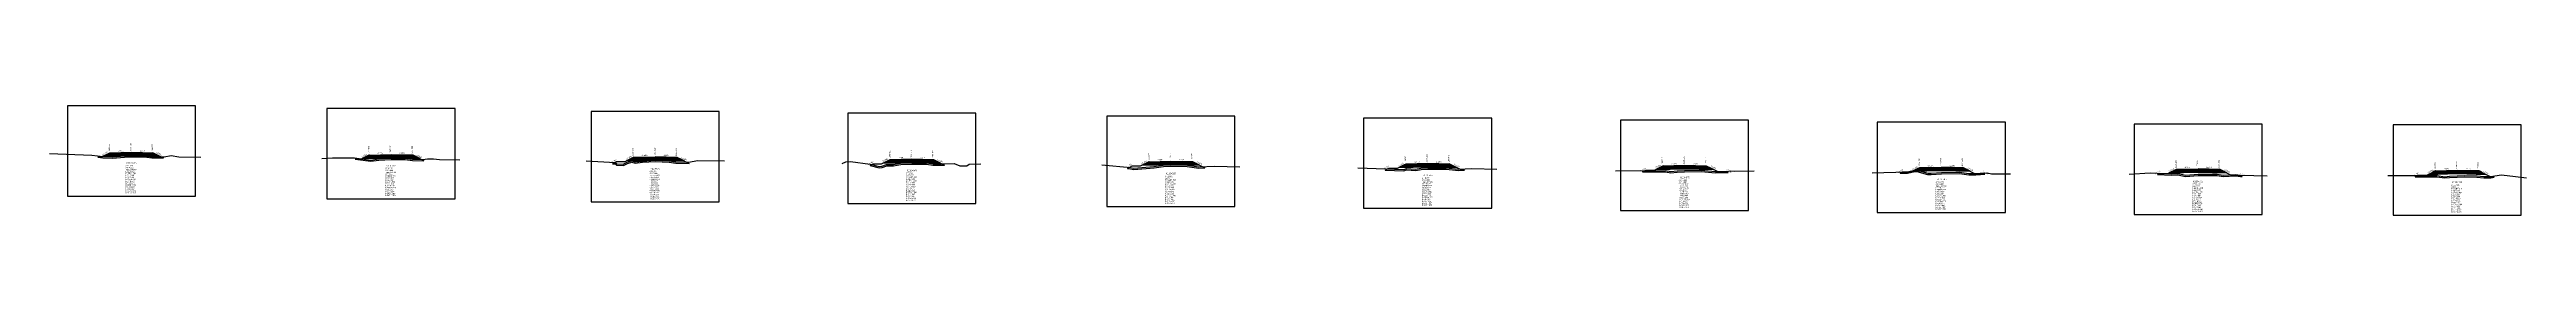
# Model space of a CAD drawing. Extents: x -7 to 78429, y 1189 to 1262.
# Drawn here: x 66165 to 66739, y 1194 to 1219 of the extents above; entities that cross this region are included whole.
import ezdxf
from ezdxf.enums import TextEntityAlignment as Align

# ---------------------------------------------------------------- set-up
doc = ezdxf.new("R2010")
doc.units = 0

msp = doc.modelspace()

# ---------------------------------------------------------------- linework, layer by layer
at = {"layer": 'A4_BORDER', "color": 7}
for points in [[(66169.13, 1197.981), (66198.83, 1197.981), (66198.83, 1218.981), (66169.13, 1218.981), (66169.13, 1197.981)], [(66229.316, 1197.367), (66259.016, 1197.367), (66259.016, 1218.367), (66229.316, 1218.367), (66229.316, 1197.367)], [(66290.585, 1196.65), (66320.285, 1196.65), (66320.285, 1217.65), (66290.585, 1217.65), (66290.585, 1196.65)], [(66350.066, 1196.261), (66379.766, 1196.261), (66379.766, 1217.261), (66350.066, 1217.261), (66350.066, 1196.261)], [(66410.117, 1195.546), (66439.817, 1195.546), (66439.817, 1216.546), (66410.117, 1216.546), (66410.117, 1195.546)], [(66469.672, 1195.126), (66499.372, 1195.126), (66499.372, 1216.126), (66469.672, 1216.126), (66469.672, 1195.126)], [(66529.237, 1194.612), (66558.937, 1194.612), (66558.937, 1215.612), (66529.237, 1215.612), (66529.237, 1194.612)], [(66588.769, 1194.191), (66618.469, 1194.191), (66618.469, 1215.191), (66588.769, 1215.191), (66588.769, 1194.191)], [(66648.292, 1193.701), (66677.992, 1193.701), (66677.992, 1214.701), (66648.292, 1214.701), (66648.292, 1193.701)], [(66708.355, 1193.512), (66738.055, 1193.512), (66738.055, 1214.512), (66708.355, 1214.512), (66708.355, 1193.512)]]:
    msp.add_lwpolyline(points, dxfattribs=at)
at = {"layer": 'CLEAR_GROUND', "color": 8}
for points in [[(66176.155, 1207.033), (66177.363, 1206.86), (66179.575, 1206.787), (66182.375, 1207.059), (66183.974, 1207.103), (66187.045, 1207.097), (66188.68, 1206.831), (66191.383, 1206.831)], [(66235.855, 1206.518), (66239.491, 1206.059), (66241.325, 1206.347), (66244.17, 1206.453), (66247.424, 1206.463), (66249.155, 1206.246), (66251.587, 1206.201), (66251.767, 1206.217)], [(66295.555, 1205.5), (66296.123, 1205.464), (66296.427, 1205.186), (66298.063, 1205.069), (66299.01, 1205.584), (66300.006, 1205.824), (66300.799, 1205.596), (66302.486, 1205.83), (66305.423, 1205.999), (66308.658, 1205.886), (66310.169, 1205.618), (66313.258, 1205.581), (66313.274, 1205.584)], [(66355.255, 1205.111), (66357.345, 1204.556), (66358.023, 1204.63), (66359.097, 1204.98), (66360.667, 1205.006), (66362.349, 1205.296), (66364.912, 1205.406), (66368.355, 1205.389), (66369.82, 1205.139), (66371.744, 1205.149), (66372.525, 1205.185)], [(66414.955, 1204.396), (66415.626, 1204.338), (66416.409, 1204.162), (66421.073, 1204.576), (66423.241, 1204.884), (66424.982, 1204.902), (66428.781, 1204.861), (66431.438, 1204.483), (66432.846, 1204.534)], [(66474.655, 1203.981), (66479.016, 1203.823), (66479.639, 1204.076), (66481.747, 1203.909), (66482.989, 1204.181), (66484.543, 1204.247), (66488.781, 1204.241), (66491.656, 1203.909), (66493.027, 1203.976)], [(66534.355, 1203.598), (66539.669, 1203.633), (66540.891, 1203.393), (66542.36, 1203.546), (66544.103, 1203.622), (66547.891, 1203.707), (66551.272, 1203.361), (66553.944, 1203.422), (66554.168, 1203.462)], [(66594.055, 1203.271), (66595.787, 1203.326), (66597.455, 1203.683), (66597.969, 1203.677), (66600.42, 1203.007), (66601.23, 1203.011), (66603.638, 1203.146), (66607.792, 1203.211), (66609.955, 1202.932), (66611.648, 1202.891), (66612.656, 1203.012), (66613.697, 1203.041)], [(66653.755, 1202.988), (66656.893, 1202.872), (66658.481, 1202.894), (66660.25, 1202.556), (66663.152, 1202.775), (66667.534, 1202.739), (66668.961, 1202.508), (66671.815, 1202.655), (66672.96, 1202.564), (66673.38, 1202.551)], [(66713.455, 1202.433), (66718.526, 1202.444), (66720.341, 1202.18), (66721.455, 1202.301), (66723.225, 1202.393), (66724.957, 1202.476), (66727.801, 1202.409), (66729.406, 1202.197), (66731.008, 1202.253), (66731.8, 1202.362)]]:
    msp.add_lwpolyline(points, dxfattribs=at)
at = {"layer": 'DESIGN_ROAD_TRIMMED', "color": 1}
for points in [[(66176.155, 1207.033), (66176.98, 1207.033), (66178.98, 1208.033), (66178.98, 1208.033), (66178.875, 1207.98), (66178.875, 1207.98), (66178.559, 1207.822), (66178.559, 1207.822), (66178.243, 1207.665), (66178.243, 1207.665), (66177.927, 1207.507), (66177.927, 1207.507), (66177.612, 1207.349), (66177.612, 1207.349), (66177.296, 1207.191), (66183.98, 1207.358), (66183.98, 1207.508), (66183.98, 1207.508), (66183.98, 1207.658), (66183.98, 1207.658), (66183.98, 1207.808), (66183.98, 1207.808), (66183.98, 1207.958), (66183.98, 1207.958), (66183.98, 1208.108), (66183.98, 1208.108), (66183.98, 1208.158), (66183.98, 1208.158), (66183.98, 1208.158), (66183.98, 1208.158), (66183.98, 1208.158), (66183.98, 1208.108), (66183.98, 1208.108), (66183.98, 1207.958), (66183.98, 1207.958), (66183.98, 1207.808), (66183.98, 1207.808), (66183.98, 1207.658), (66183.98, 1207.658), (66183.98, 1207.508), (66183.98, 1207.508), (66183.98, 1207.358), (66190.664, 1207.191), (66190.348, 1207.349), (66190.348, 1207.349), (66190.033, 1207.507), (66190.033, 1207.507), (66189.717, 1207.665), (66189.717, 1207.665), (66189.401, 1207.822), (66189.401, 1207.822), (66189.085, 1207.98), (66189.085, 1207.98), (66188.98, 1208.033), (66188.98, 1208.033), (66191.383, 1206.831)], [(66235.855, 1206.518), (66237.166, 1206.518), (66239.166, 1207.518), (66239.166, 1207.518), (66239.061, 1207.465), (66239.061, 1207.465), (66238.745, 1207.307), (66238.745, 1207.307), (66238.429, 1207.15), (66238.429, 1207.15), (66238.113, 1206.992), (66238.113, 1206.992), (66237.798, 1206.834), (66237.798, 1206.834), (66237.482, 1206.676), (66244.166, 1206.843), (66244.166, 1206.993), (66244.166, 1206.993), (66244.166, 1207.143), (66244.166, 1207.143), (66244.166, 1207.293), (66244.166, 1207.293), (66244.166, 1207.443), (66244.166, 1207.443), (66244.166, 1207.593), (66244.166, 1207.593), (66244.166, 1207.643), (66244.166, 1207.643), (66244.166, 1207.643), (66244.166, 1207.643), (66244.166, 1207.643), (66244.166, 1207.593), (66244.166, 1207.593), (66244.166, 1207.443), (66244.166, 1207.443), (66244.166, 1207.293), (66244.166, 1207.293), (66244.166, 1207.143), (66244.166, 1207.143), (66244.166, 1206.993), (66244.166, 1206.993), (66244.166, 1206.843), (66250.85, 1206.676), (66250.534, 1206.834), (66250.534, 1206.834), (66250.219, 1206.992), (66250.219, 1206.992), (66249.903, 1207.15), (66249.903, 1207.15), (66249.587, 1207.307), (66249.587, 1207.307), (66249.271, 1207.465), (66249.271, 1207.465), (66249.166, 1207.518), (66249.166, 1207.518), (66251.767, 1206.217)], [(66295.555, 1205.5), (66296.435, 1206.003), (66298.435, 1206.003), (66300.435, 1207.003), (66300.435, 1207.003), (66300.33, 1206.95), (66300.33, 1206.95), (66300.014, 1206.792), (66300.014, 1206.792), (66299.699, 1206.635), (66299.699, 1206.635), (66299.383, 1206.477), (66299.383, 1206.477), (66299.067, 1206.319), (66299.067, 1206.319), (66298.751, 1206.161), (66305.435, 1206.328), (66305.435, 1206.478), (66305.435, 1206.478), (66305.435, 1206.628), (66305.435, 1206.628), (66305.435, 1206.778), (66305.435, 1206.778), (66305.435, 1206.928), (66305.435, 1206.928), (66305.435, 1207.078), (66305.435, 1207.078), (66305.435, 1207.128), (66305.435, 1207.128), (66305.435, 1207.128), (66305.435, 1207.128), (66305.435, 1207.128), (66305.435, 1207.078), (66305.435, 1207.078), (66305.435, 1206.928), (66305.435, 1206.928), (66305.435, 1206.778), (66305.435, 1206.778), (66305.435, 1206.628), (66305.435, 1206.628), (66305.435, 1206.478), (66305.435, 1206.478), (66305.435, 1206.328), (66312.12, 1206.161), (66311.804, 1206.319), (66311.804, 1206.319), (66311.488, 1206.477), (66311.488, 1206.477), (66311.172, 1206.635), (66311.172, 1206.635), (66310.856, 1206.792), (66310.856, 1206.792), (66310.541, 1206.95), (66310.541, 1206.95), (66310.435, 1207.003), (66310.435, 1207.003), (66313.274, 1205.584)], [(66355.255, 1205.111), (66355.916, 1205.489), (66357.916, 1205.489), (66359.916, 1206.489), (66359.916, 1206.489), (66359.811, 1206.436), (66359.811, 1206.436), (66359.495, 1206.278), (66359.495, 1206.278), (66359.18, 1206.121), (66359.18, 1206.121), (66358.864, 1205.963), (66358.864, 1205.963), (66358.548, 1205.805), (66358.548, 1205.805), (66358.232, 1205.647), (66364.916, 1205.814), (66364.916, 1205.964), (66364.916, 1205.964), (66364.916, 1206.114), (66364.916, 1206.114), (66364.916, 1206.264), (66364.916, 1206.264), (66364.916, 1206.414), (66364.916, 1206.414), (66364.916, 1206.564), (66364.916, 1206.564), (66364.916, 1206.614), (66364.916, 1206.614), (66364.916, 1206.614), (66364.916, 1206.614), (66364.916, 1206.614), (66364.916, 1206.564), (66364.916, 1206.564), (66364.916, 1206.414), (66364.916, 1206.414), (66364.916, 1206.264), (66364.916, 1206.264), (66364.916, 1206.114), (66364.916, 1206.114), (66364.916, 1205.964), (66364.916, 1205.964), (66364.916, 1205.814), (66371.601, 1205.647), (66371.285, 1205.805), (66371.285, 1205.805), (66370.969, 1205.963), (66370.969, 1205.963), (66370.653, 1206.121), (66370.653, 1206.121), (66370.338, 1206.278), (66370.338, 1206.278), (66370.022, 1206.436), (66370.022, 1206.436), (66369.916, 1206.489), (66369.916, 1206.489), (66372.525, 1205.185)], [(66414.955, 1204.396), (66415.967, 1204.974), (66417.967, 1204.974), (66419.967, 1205.974), (66419.967, 1205.974), (66419.862, 1205.921), (66419.862, 1205.921), (66419.546, 1205.763), (66419.546, 1205.763), (66419.23, 1205.606), (66419.23, 1205.606), (66418.915, 1205.448), (66418.915, 1205.448), (66418.599, 1205.29), (66418.599, 1205.29), (66418.283, 1205.132), (66424.967, 1205.299), (66424.967, 1205.449), (66424.967, 1205.449), (66424.967, 1205.599), (66424.967, 1205.599), (66424.967, 1205.749), (66424.967, 1205.749), (66424.967, 1205.899), (66424.967, 1205.899), (66424.967, 1206.049), (66424.967, 1206.049), (66424.967, 1206.099), (66424.967, 1206.099), (66424.967, 1206.099), (66424.967, 1206.099), (66424.967, 1206.099), (66424.967, 1206.049), (66424.967, 1206.049), (66424.967, 1205.899), (66424.967, 1205.899), (66424.967, 1205.749), (66424.967, 1205.749), (66424.967, 1205.599), (66424.967, 1205.599), (66424.967, 1205.449), (66424.967, 1205.449), (66424.967, 1205.299), (66431.651, 1205.132), (66431.336, 1205.29), (66431.336, 1205.29), (66431.02, 1205.448), (66431.02, 1205.448), (66430.704, 1205.606), (66430.704, 1205.606), (66430.388, 1205.763), (66430.388, 1205.763), (66430.072, 1205.921), (66430.072, 1205.921), (66429.967, 1205.974), (66429.967, 1205.974), (66432.846, 1204.534)], [(66474.655, 1203.981), (66475.522, 1204.476), (66477.522, 1204.476), (66479.522, 1205.476), (66479.522, 1205.476), (66479.416, 1205.423), (66479.416, 1205.423), (66479.101, 1205.265), (66479.101, 1205.265), (66478.785, 1205.108), (66478.785, 1205.108), (66478.469, 1204.95), (66478.469, 1204.95), (66478.153, 1204.792), (66478.153, 1204.792), (66477.837, 1204.634), (66484.522, 1204.801), (66484.522, 1204.951), (66484.522, 1204.951), (66484.522, 1205.101), (66484.522, 1205.101), (66484.522, 1205.251), (66484.522, 1205.251), (66484.522, 1205.401), (66484.522, 1205.401), (66484.522, 1205.551), (66484.522, 1205.551), (66484.522, 1205.601), (66484.522, 1205.601), (66484.522, 1205.601), (66484.522, 1205.601), (66484.522, 1205.601), (66484.522, 1205.551), (66484.522, 1205.551), (66484.522, 1205.401), (66484.522, 1205.401), (66484.522, 1205.251), (66484.522, 1205.251), (66484.522, 1205.101), (66484.522, 1205.101), (66484.522, 1204.951), (66484.522, 1204.951), (66484.522, 1204.801), (66491.206, 1204.634), (66490.89, 1204.792), (66490.89, 1204.792), (66490.574, 1204.95), (66490.574, 1204.95), (66490.258, 1205.108), (66490.258, 1205.108), (66489.943, 1205.265), (66489.943, 1205.265), (66489.627, 1205.423), (66489.627, 1205.423), (66489.522, 1205.476), (66489.522, 1205.476), (66492.522, 1203.976), (66493.027, 1203.976)], [(66534.355, 1203.598), (66535.087, 1204.016), (66537.087, 1204.016), (66539.087, 1205.016), (66539.087, 1205.016), (66538.982, 1204.963), (66538.982, 1204.963), (66538.666, 1204.805), (66538.666, 1204.805), (66538.351, 1204.648), (66538.351, 1204.648), (66538.035, 1204.49), (66538.035, 1204.49), (66537.719, 1204.332), (66537.719, 1204.332), (66537.403, 1204.174), (66544.087, 1204.341), (66544.087, 1204.491), (66544.087, 1204.491), (66544.087, 1204.641), (66544.087, 1204.641), (66544.087, 1204.791), (66544.087, 1204.791), (66544.087, 1204.941), (66544.087, 1204.941), (66544.087, 1205.091), (66544.087, 1205.091), (66544.087, 1205.141), (66544.087, 1205.141), (66544.087, 1205.141), (66544.087, 1205.141), (66544.087, 1205.141), (66544.087, 1205.091), (66544.087, 1205.091), (66544.087, 1204.941), (66544.087, 1204.941), (66544.087, 1204.791), (66544.087, 1204.791), (66544.087, 1204.641), (66544.087, 1204.641), (66544.087, 1204.491), (66544.087, 1204.491), (66544.087, 1204.341), (66550.772, 1204.174), (66550.456, 1204.332), (66550.456, 1204.332), (66550.14, 1204.49), (66550.14, 1204.49), (66549.824, 1204.648), (66549.824, 1204.648), (66549.508, 1204.805), (66549.508, 1204.805), (66549.193, 1204.963), (66549.193, 1204.963), (66549.087, 1205.016), (66549.087, 1205.016), (66552.087, 1203.516), (66554.087, 1203.516), (66554.168, 1203.462)], [(66594.055, 1203.271), (66594.619, 1203.593), (66596.619, 1203.593), (66598.619, 1204.593), (66598.619, 1204.593), (66598.514, 1204.54), (66598.514, 1204.54), (66598.198, 1204.382), (66598.198, 1204.382), (66597.882, 1204.225), (66597.882, 1204.225), (66597.567, 1204.067), (66597.567, 1204.067), (66597.251, 1203.909), (66597.251, 1203.909), (66596.935, 1203.751), (66603.619, 1203.918), (66603.619, 1204.068), (66603.619, 1204.068), (66603.619, 1204.218), (66603.619, 1204.218), (66603.619, 1204.368), (66603.619, 1204.368), (66603.619, 1204.518), (66603.619, 1204.518), (66603.619, 1204.668), (66603.619, 1204.668), (66603.619, 1204.718), (66603.619, 1204.718), (66603.619, 1204.718), (66603.619, 1204.718), (66603.619, 1204.718), (66603.619, 1204.668), (66603.619, 1204.668), (66603.619, 1204.518), (66603.619, 1204.518), (66603.619, 1204.368), (66603.619, 1204.368), (66603.619, 1204.218), (66603.619, 1204.218), (66603.619, 1204.068), (66603.619, 1204.068), (66603.619, 1203.918), (66610.303, 1203.751), (66609.988, 1203.909), (66609.988, 1203.909), (66609.672, 1204.067), (66609.672, 1204.067), (66609.356, 1204.225), (66609.356, 1204.225), (66609.04, 1204.382), (66609.04, 1204.382), (66608.725, 1204.54), (66608.725, 1204.54), (66608.619, 1204.593), (66608.619, 1204.593), (66611.619, 1203.093), (66613.619, 1203.093), (66613.697, 1203.041)], [(66653.755, 1202.988), (66654.142, 1203.209), (66656.142, 1203.209), (66658.142, 1204.209), (66658.142, 1204.209), (66658.037, 1204.156), (66658.037, 1204.156), (66657.721, 1203.998), (66657.721, 1203.998), (66657.406, 1203.841), (66657.406, 1203.841), (66657.09, 1203.683), (66657.09, 1203.683), (66656.774, 1203.525), (66656.774, 1203.525), (66656.458, 1203.367), (66663.142, 1203.534), (66663.142, 1203.684), (66663.142, 1203.684), (66663.142, 1203.834), (66663.142, 1203.834), (66663.142, 1203.984), (66663.142, 1203.984), (66663.142, 1204.134), (66663.142, 1204.134), (66663.142, 1204.284), (66663.142, 1204.284), (66663.142, 1204.334), (66663.142, 1204.334), (66663.142, 1204.334), (66663.142, 1204.334), (66663.142, 1204.334), (66663.142, 1204.284), (66663.142, 1204.284), (66663.142, 1204.134), (66663.142, 1204.134), (66663.142, 1203.984), (66663.142, 1203.984), (66663.142, 1203.834), (66663.142, 1203.834), (66663.142, 1203.684), (66663.142, 1203.684), (66663.142, 1203.534), (66669.827, 1203.367), (66669.511, 1203.525), (66669.511, 1203.525), (66669.195, 1203.683), (66669.195, 1203.683), (66668.879, 1203.841), (66668.879, 1203.841), (66668.563, 1203.998), (66668.563, 1203.998), (66668.248, 1204.156), (66668.248, 1204.156), (66668.142, 1204.209), (66668.142, 1204.209), (66671.142, 1202.709), (66673.142, 1202.709), (66673.38, 1202.551)], [(66713.455, 1202.433), (66714.205, 1202.862), (66716.205, 1202.862), (66718.205, 1203.862), (66718.205, 1203.862), (66718.1, 1203.809), (66718.1, 1203.809), (66717.784, 1203.651), (66717.784, 1203.651), (66717.469, 1203.494), (66717.469, 1203.494), (66717.153, 1203.336), (66717.153, 1203.336), (66716.837, 1203.178), (66716.837, 1203.178), (66716.521, 1203.02), (66723.205, 1203.187), (66723.205, 1203.337), (66723.205, 1203.337), (66723.205, 1203.487), (66723.205, 1203.487), (66723.205, 1203.637), (66723.205, 1203.637), (66723.205, 1203.787), (66723.205, 1203.787), (66723.205, 1203.937), (66723.205, 1203.937), (66723.205, 1203.987), (66723.205, 1203.987), (66723.205, 1203.987), (66723.205, 1203.987), (66723.205, 1203.987), (66723.205, 1203.937), (66723.205, 1203.937), (66723.205, 1203.787), (66723.205, 1203.787), (66723.205, 1203.637), (66723.205, 1203.637), (66723.205, 1203.487), (66723.205, 1203.487), (66723.205, 1203.337), (66723.205, 1203.337), (66723.205, 1203.187), (66729.89, 1203.02), (66729.574, 1203.178), (66729.574, 1203.178), (66729.258, 1203.336), (66729.258, 1203.336), (66728.942, 1203.494), (66728.942, 1203.494), (66728.626, 1203.651), (66728.626, 1203.651), (66728.311, 1203.809), (66728.311, 1203.809), (66728.205, 1203.862), (66728.205, 1203.862), (66731.205, 1202.362), (66731.8, 1202.362)]]:
    msp.add_lwpolyline(points, dxfattribs=at)
at = {"layer": 'FINISHED_ROAD', "color": 2}
for points in [[(66176.98, 1207.033), (66178.98, 1208.033), (66178.98, 1208.033), (66183.98, 1208.158), (66188.98, 1208.033), (66188.98, 1208.033)], [(66237.166, 1206.518), (66239.166, 1207.518), (66239.166, 1207.518), (66244.166, 1207.643), (66249.166, 1207.518), (66249.166, 1207.518)], [(66296.435, 1206.003), (66298.435, 1206.003), (66300.435, 1207.003), (66300.435, 1207.003), (66305.435, 1207.128), (66310.435, 1207.003), (66310.435, 1207.003)], [(66355.916, 1205.489), (66357.916, 1205.489), (66359.916, 1206.489), (66359.916, 1206.489), (66364.916, 1206.614), (66369.916, 1206.489), (66369.916, 1206.489)], [(66415.967, 1204.974), (66417.967, 1204.974), (66419.967, 1205.974), (66419.967, 1205.974), (66424.967, 1206.099), (66429.967, 1205.974), (66429.967, 1205.974)], [(66475.522, 1204.476), (66477.522, 1204.476), (66479.522, 1205.476), (66479.522, 1205.476), (66484.522, 1205.601), (66489.522, 1205.476), (66489.522, 1205.476), (66492.522, 1203.976)], [(66535.087, 1204.016), (66537.087, 1204.016), (66539.087, 1205.016), (66539.087, 1205.016), (66544.087, 1205.141), (66549.087, 1205.016), (66549.087, 1205.016), (66552.087, 1203.516), (66554.087, 1203.516)], [(66594.619, 1203.593), (66596.619, 1203.593), (66598.619, 1204.593), (66598.619, 1204.593), (66603.619, 1204.718), (66608.619, 1204.593), (66608.619, 1204.593), (66611.619, 1203.093), (66613.619, 1203.093)], [(66654.142, 1203.209), (66656.142, 1203.209), (66658.142, 1204.209), (66658.142, 1204.209), (66663.142, 1204.334), (66668.142, 1204.209), (66668.142, 1204.209), (66671.142, 1202.709), (66673.142, 1202.709)], [(66714.205, 1202.862), (66716.205, 1202.862), (66718.205, 1203.862), (66718.205, 1203.862), (66723.205, 1203.987), (66728.205, 1203.862), (66728.205, 1203.862), (66731.205, 1202.362)]]:
    msp.add_lwpolyline(points, dxfattribs=at)
at = {"layer": 'LAYER_0', "color": 4}
for points in [[(66178.98, 1208.033), (66178.875, 1207.98), (66183.98, 1208.108), (66183.98, 1208.158)], [(66239.166, 1207.518), (66239.061, 1207.465), (66244.166, 1207.593), (66244.166, 1207.643)], [(66300.435, 1207.003), (66300.33, 1206.95), (66305.435, 1207.078), (66305.435, 1207.128)], [(66359.916, 1206.489), (66359.811, 1206.436), (66364.916, 1206.564), (66364.916, 1206.614)], [(66419.967, 1205.974), (66419.862, 1205.921), (66424.967, 1206.049), (66424.967, 1206.099)], [(66479.522, 1205.476), (66479.416, 1205.423), (66484.522, 1205.551), (66484.522, 1205.601)], [(66539.087, 1205.016), (66538.982, 1204.963), (66544.087, 1205.091), (66544.087, 1205.141)], [(66598.619, 1204.593), (66598.514, 1204.54), (66603.619, 1204.668), (66603.619, 1204.718)], [(66658.142, 1204.209), (66658.037, 1204.156), (66663.142, 1204.284), (66663.142, 1204.334)], [(66718.205, 1203.862), (66718.1, 1203.809), (66723.205, 1203.937), (66723.205, 1203.987)]]:
    msp.add_lwpolyline(points, dxfattribs=at)
at = {"layer": 'LAYER_1', "color": 4}
for points in [[(66178.875, 1207.98), (66178.559, 1207.822), (66183.98, 1207.958), (66183.98, 1208.108)], [(66239.061, 1207.465), (66238.745, 1207.307), (66244.166, 1207.443), (66244.166, 1207.593)], [(66300.33, 1206.95), (66300.014, 1206.792), (66305.435, 1206.928), (66305.435, 1207.078)], [(66359.811, 1206.436), (66359.495, 1206.278), (66364.916, 1206.414), (66364.916, 1206.564)], [(66419.862, 1205.921), (66419.546, 1205.763), (66424.967, 1205.899), (66424.967, 1206.049)], [(66479.416, 1205.423), (66479.101, 1205.265), (66484.522, 1205.401), (66484.522, 1205.551)], [(66538.982, 1204.963), (66538.666, 1204.805), (66544.087, 1204.941), (66544.087, 1205.091)], [(66598.514, 1204.54), (66598.198, 1204.382), (66603.619, 1204.518), (66603.619, 1204.668)], [(66658.037, 1204.156), (66657.721, 1203.998), (66663.142, 1204.134), (66663.142, 1204.284)], [(66718.1, 1203.809), (66717.784, 1203.651), (66723.205, 1203.787), (66723.205, 1203.937)]]:
    msp.add_lwpolyline(points, dxfattribs=at)
at = {"layer": 'LAYER_10', "color": 6}
for points in [[(66190.033, 1207.507), (66190.348, 1207.349), (66183.98, 1207.508), (66183.98, 1207.658)], [(66250.219, 1206.992), (66250.534, 1206.834), (66244.166, 1206.993), (66244.166, 1207.143)], [(66311.488, 1206.477), (66311.804, 1206.319), (66305.435, 1206.478), (66305.435, 1206.628)], [(66370.969, 1205.963), (66371.285, 1205.805), (66364.916, 1205.964), (66364.916, 1206.114)], [(66431.02, 1205.448), (66431.336, 1205.29), (66424.967, 1205.449), (66424.967, 1205.599)], [(66490.574, 1204.95), (66490.89, 1204.792), (66484.522, 1204.951), (66484.522, 1205.101)], [(66550.14, 1204.49), (66550.456, 1204.332), (66544.087, 1204.491), (66544.087, 1204.641)], [(66609.672, 1204.067), (66609.988, 1203.909), (66603.619, 1204.068), (66603.619, 1204.218)], [(66669.195, 1203.683), (66669.511, 1203.525), (66663.142, 1203.684), (66663.142, 1203.834)], [(66729.258, 1203.336), (66729.574, 1203.178), (66723.205, 1203.337), (66723.205, 1203.487)]]:
    msp.add_lwpolyline(points, dxfattribs=at)
at = {"layer": 'LAYER_11', "color": 6}
for points in [[(66190.348, 1207.349), (66190.664, 1207.191), (66183.98, 1207.358), (66183.98, 1207.508)], [(66250.534, 1206.834), (66250.85, 1206.676), (66244.166, 1206.843), (66244.166, 1206.993)], [(66311.804, 1206.319), (66312.12, 1206.161), (66305.435, 1206.328), (66305.435, 1206.478)], [(66371.285, 1205.805), (66371.601, 1205.647), (66364.916, 1205.814), (66364.916, 1205.964)], [(66431.336, 1205.29), (66431.651, 1205.132), (66424.967, 1205.299), (66424.967, 1205.449)], [(66490.89, 1204.792), (66491.206, 1204.634), (66484.522, 1204.801), (66484.522, 1204.951)], [(66550.456, 1204.332), (66550.772, 1204.174), (66544.087, 1204.341), (66544.087, 1204.491)], [(66609.988, 1203.909), (66610.303, 1203.751), (66603.619, 1203.918), (66603.619, 1204.068)], [(66669.511, 1203.525), (66669.827, 1203.367), (66663.142, 1203.534), (66663.142, 1203.684)], [(66729.574, 1203.178), (66729.89, 1203.02), (66723.205, 1203.187), (66723.205, 1203.337)]]:
    msp.add_lwpolyline(points, dxfattribs=at)
at = {"layer": 'LAYER_2', "color": 4}
for points in [[(66178.559, 1207.822), (66178.243, 1207.665), (66183.98, 1207.808), (66183.98, 1207.958)], [(66238.745, 1207.307), (66238.429, 1207.15), (66244.166, 1207.293), (66244.166, 1207.443)], [(66300.014, 1206.792), (66299.699, 1206.635), (66305.435, 1206.778), (66305.435, 1206.928)], [(66359.495, 1206.278), (66359.18, 1206.121), (66364.916, 1206.264), (66364.916, 1206.414)], [(66419.546, 1205.763), (66419.23, 1205.606), (66424.967, 1205.749), (66424.967, 1205.899)], [(66479.101, 1205.265), (66478.785, 1205.108), (66484.522, 1205.251), (66484.522, 1205.401)], [(66538.666, 1204.805), (66538.351, 1204.648), (66544.087, 1204.791), (66544.087, 1204.941)], [(66598.198, 1204.382), (66597.882, 1204.225), (66603.619, 1204.368), (66603.619, 1204.518)], [(66657.721, 1203.998), (66657.406, 1203.841), (66663.142, 1203.984), (66663.142, 1204.134)], [(66717.784, 1203.651), (66717.469, 1203.494), (66723.205, 1203.637), (66723.205, 1203.787)]]:
    msp.add_lwpolyline(points, dxfattribs=at)
at = {"layer": 'LAYER_3', "color": 4}
for points in [[(66178.243, 1207.665), (66177.927, 1207.507), (66183.98, 1207.658), (66183.98, 1207.808)], [(66238.429, 1207.15), (66238.113, 1206.992), (66244.166, 1207.143), (66244.166, 1207.293)], [(66299.699, 1206.635), (66299.383, 1206.477), (66305.435, 1206.628), (66305.435, 1206.778)], [(66359.18, 1206.121), (66358.864, 1205.963), (66364.916, 1206.114), (66364.916, 1206.264)], [(66419.23, 1205.606), (66418.915, 1205.448), (66424.967, 1205.599), (66424.967, 1205.749)], [(66478.785, 1205.108), (66478.469, 1204.95), (66484.522, 1205.101), (66484.522, 1205.251)], [(66538.351, 1204.648), (66538.035, 1204.49), (66544.087, 1204.641), (66544.087, 1204.791)], [(66597.882, 1204.225), (66597.567, 1204.067), (66603.619, 1204.218), (66603.619, 1204.368)], [(66657.406, 1203.841), (66657.09, 1203.683), (66663.142, 1203.834), (66663.142, 1203.984)], [(66717.469, 1203.494), (66717.153, 1203.336), (66723.205, 1203.487), (66723.205, 1203.637)]]:
    msp.add_lwpolyline(points, dxfattribs=at)
at = {"layer": 'LAYER_4', "color": 4}
for points in [[(66177.927, 1207.507), (66177.612, 1207.349), (66183.98, 1207.508), (66183.98, 1207.658)], [(66238.113, 1206.992), (66237.798, 1206.834), (66244.166, 1206.993), (66244.166, 1207.143)], [(66299.383, 1206.477), (66299.067, 1206.319), (66305.435, 1206.478), (66305.435, 1206.628)], [(66358.864, 1205.963), (66358.548, 1205.805), (66364.916, 1205.964), (66364.916, 1206.114)], [(66418.915, 1205.448), (66418.599, 1205.29), (66424.967, 1205.449), (66424.967, 1205.599)], [(66478.469, 1204.95), (66478.153, 1204.792), (66484.522, 1204.951), (66484.522, 1205.101)], [(66538.035, 1204.49), (66537.719, 1204.332), (66544.087, 1204.491), (66544.087, 1204.641)], [(66597.567, 1204.067), (66597.251, 1203.909), (66603.619, 1204.068), (66603.619, 1204.218)], [(66657.09, 1203.683), (66656.774, 1203.525), (66663.142, 1203.684), (66663.142, 1203.834)], [(66717.153, 1203.336), (66716.837, 1203.178), (66723.205, 1203.337), (66723.205, 1203.487)]]:
    msp.add_lwpolyline(points, dxfattribs=at)
at = {"layer": 'LAYER_5', "color": 4}
for points in [[(66177.612, 1207.349), (66177.296, 1207.191), (66183.98, 1207.358), (66183.98, 1207.508)], [(66237.798, 1206.834), (66237.482, 1206.676), (66244.166, 1206.843), (66244.166, 1206.993)], [(66299.067, 1206.319), (66298.751, 1206.161), (66305.435, 1206.328), (66305.435, 1206.478)], [(66358.548, 1205.805), (66358.232, 1205.647), (66364.916, 1205.814), (66364.916, 1205.964)], [(66418.599, 1205.29), (66418.283, 1205.132), (66424.967, 1205.299), (66424.967, 1205.449)], [(66478.153, 1204.792), (66477.837, 1204.634), (66484.522, 1204.801), (66484.522, 1204.951)], [(66537.719, 1204.332), (66537.403, 1204.174), (66544.087, 1204.341), (66544.087, 1204.491)], [(66597.251, 1203.909), (66596.935, 1203.751), (66603.619, 1203.918), (66603.619, 1204.068)], [(66656.774, 1203.525), (66656.458, 1203.367), (66663.142, 1203.534), (66663.142, 1203.684)], [(66716.837, 1203.178), (66716.521, 1203.02), (66723.205, 1203.187), (66723.205, 1203.337)]]:
    msp.add_lwpolyline(points, dxfattribs=at)
at = {"layer": 'LAYER_6', "color": 6}
for points in [[(66188.98, 1208.033), (66189.085, 1207.98), (66183.98, 1208.108), (66183.98, 1208.158)], [(66249.166, 1207.518), (66249.271, 1207.465), (66244.166, 1207.593), (66244.166, 1207.643)], [(66310.435, 1207.003), (66310.541, 1206.95), (66305.435, 1207.078), (66305.435, 1207.128)], [(66369.916, 1206.489), (66370.022, 1206.436), (66364.916, 1206.564), (66364.916, 1206.614)], [(66429.967, 1205.974), (66430.072, 1205.921), (66424.967, 1206.049), (66424.967, 1206.099)], [(66489.522, 1205.476), (66489.627, 1205.423), (66484.522, 1205.551), (66484.522, 1205.601)], [(66549.087, 1205.016), (66549.193, 1204.963), (66544.087, 1205.091), (66544.087, 1205.141)], [(66608.619, 1204.593), (66608.725, 1204.54), (66603.619, 1204.668), (66603.619, 1204.718)], [(66668.142, 1204.209), (66668.248, 1204.156), (66663.142, 1204.284), (66663.142, 1204.334)], [(66728.205, 1203.862), (66728.311, 1203.809), (66723.205, 1203.937), (66723.205, 1203.987)]]:
    msp.add_lwpolyline(points, dxfattribs=at)
at = {"layer": 'LAYER_7', "color": 6}
for points in [[(66189.085, 1207.98), (66189.401, 1207.822), (66183.98, 1207.958), (66183.98, 1208.108)], [(66249.271, 1207.465), (66249.587, 1207.307), (66244.166, 1207.443), (66244.166, 1207.593)], [(66310.541, 1206.95), (66310.856, 1206.792), (66305.435, 1206.928), (66305.435, 1207.078)], [(66370.022, 1206.436), (66370.338, 1206.278), (66364.916, 1206.414), (66364.916, 1206.564)], [(66430.072, 1205.921), (66430.388, 1205.763), (66424.967, 1205.899), (66424.967, 1206.049)], [(66489.627, 1205.423), (66489.943, 1205.265), (66484.522, 1205.401), (66484.522, 1205.551)], [(66549.193, 1204.963), (66549.508, 1204.805), (66544.087, 1204.941), (66544.087, 1205.091)], [(66608.725, 1204.54), (66609.04, 1204.382), (66603.619, 1204.518), (66603.619, 1204.668)], [(66668.248, 1204.156), (66668.563, 1203.998), (66663.142, 1204.134), (66663.142, 1204.284)], [(66728.311, 1203.809), (66728.626, 1203.651), (66723.205, 1203.787), (66723.205, 1203.937)]]:
    msp.add_lwpolyline(points, dxfattribs=at)
at = {"layer": 'LAYER_8', "color": 6}
for points in [[(66189.401, 1207.822), (66189.717, 1207.665), (66183.98, 1207.808), (66183.98, 1207.958)], [(66249.587, 1207.307), (66249.903, 1207.15), (66244.166, 1207.293), (66244.166, 1207.443)], [(66310.856, 1206.792), (66311.172, 1206.635), (66305.435, 1206.778), (66305.435, 1206.928)], [(66370.338, 1206.278), (66370.653, 1206.121), (66364.916, 1206.264), (66364.916, 1206.414)], [(66430.388, 1205.763), (66430.704, 1205.606), (66424.967, 1205.749), (66424.967, 1205.899)], [(66489.943, 1205.265), (66490.258, 1205.108), (66484.522, 1205.251), (66484.522, 1205.401)], [(66549.508, 1204.805), (66549.824, 1204.648), (66544.087, 1204.791), (66544.087, 1204.941)], [(66609.04, 1204.382), (66609.356, 1204.225), (66603.619, 1204.368), (66603.619, 1204.518)], [(66668.563, 1203.998), (66668.879, 1203.841), (66663.142, 1203.984), (66663.142, 1204.134)], [(66728.626, 1203.651), (66728.942, 1203.494), (66723.205, 1203.637), (66723.205, 1203.787)]]:
    msp.add_lwpolyline(points, dxfattribs=at)
at = {"layer": 'LAYER_9', "color": 6}
for points in [[(66189.717, 1207.665), (66190.033, 1207.507), (66183.98, 1207.658), (66183.98, 1207.808)], [(66249.903, 1207.15), (66250.219, 1206.992), (66244.166, 1207.143), (66244.166, 1207.293)], [(66311.172, 1206.635), (66311.488, 1206.477), (66305.435, 1206.628), (66305.435, 1206.778)], [(66370.653, 1206.121), (66370.969, 1205.963), (66364.916, 1206.114), (66364.916, 1206.264)], [(66430.704, 1205.606), (66431.02, 1205.448), (66424.967, 1205.599), (66424.967, 1205.749)], [(66490.258, 1205.108), (66490.574, 1204.95), (66484.522, 1205.101), (66484.522, 1205.251)], [(66549.824, 1204.648), (66550.14, 1204.49), (66544.087, 1204.641), (66544.087, 1204.791)], [(66609.356, 1204.225), (66609.672, 1204.067), (66603.619, 1204.218), (66603.619, 1204.368)], [(66668.879, 1203.841), (66669.195, 1203.683), (66663.142, 1203.834), (66663.142, 1203.984)], [(66728.942, 1203.494), (66729.258, 1203.336), (66723.205, 1203.487), (66723.205, 1203.637)]]:
    msp.add_lwpolyline(points, dxfattribs=at)
at = {"layer": 'NATURAL_GROUND', "color": 3}
for points in [[(66164.993, 1207.885), (66174.834, 1207.525), (66177.389, 1207.16), (66179.565, 1207.087), (66182.356, 1207.359), (66183.97, 1207.403), (66187.07, 1207.397), (66188.704, 1207.131), (66191.573, 1207.131), (66193.178, 1207.414), (66194.968, 1207.138), (66200.054, 1206.985)], [(66228.117, 1206.69), (66230.603, 1206.844), (66235.699, 1206.84), (66239.486, 1206.362), (66241.296, 1206.646), (66244.164, 1206.753), (66247.442, 1206.763), (66249.176, 1206.545), (66251.576, 1206.501), (66252.63, 1206.597), (66254.014, 1206.662), (66255.389, 1206.486), (66260.158, 1206.431)], [(66289.386, 1206.193), (66296.247, 1205.757), (66296.552, 1205.477), (66297.996, 1205.374), (66298.901, 1205.866), (66300.012, 1206.134), (66300.82, 1205.902), (66302.456, 1206.129), (66305.419, 1206.299), (66308.689, 1206.185), (66310.197, 1205.918), (66313.232, 1205.881), (66315.213, 1206.248), (66321.486, 1206.202)], [(66348.758, 1205.571), (66349.597, 1205.967), (66350.719, 1205.99), (66355.262, 1205.42), (66357.368, 1204.86), (66357.959, 1204.924), (66359.046, 1205.279), (66360.638, 1205.306), (66362.316, 1205.595), (66364.906, 1205.706), (66368.381, 1205.689), (66369.844, 1205.439), (66371.736, 1205.449), (66374.746, 1205.585), (66376.078, 1205.013), (66377.677, 1204.993), (66378.226, 1205.393), (66380.933, 1205.503)], [(66408.94, 1205.213), (66415.672, 1204.635), (66416.429, 1204.465), (66421.038, 1204.874), (66423.218, 1205.184), (66424.982, 1205.202), (66428.804, 1205.16), (66431.454, 1204.784), (66435.126, 1204.918), (66441.004, 1204.772)], [(66468.354, 1204.51), (66478.963, 1204.125), (66479.592, 1204.38), (66481.727, 1204.211), (66482.951, 1204.479), (66484.537, 1204.547), (66488.799, 1204.541), (66491.666, 1204.21), (66494.731, 1204.359), (66500.537, 1204.232)], [(66528.065, 1203.856), (66539.697, 1203.933), (66540.904, 1203.696), (66542.338, 1203.845), (66544.093, 1203.921), (66547.903, 1204.007), (66551.284, 1203.661), (66553.913, 1203.721), (66554.723, 1203.868), (66555.578, 1203.756), (66560.188, 1203.807)], [(66587.561, 1203.365), (66595.75, 1203.625), (66597.425, 1203.983), (66598.011, 1203.976), (66600.459, 1203.307), (66601.221, 1203.311), (66603.627, 1203.446), (66607.809, 1203.512), (66609.978, 1203.231), (66611.633, 1203.192), (66612.634, 1203.312), (66614.27, 1203.357), (66615.264, 1203.145), (66619.644, 1203.167)], [(66647.138, 1203.042), (66652.036, 1203.351), (66656.896, 1203.172), (66658.507, 1203.195), (66660.267, 1202.858), (66663.141, 1203.075), (66667.559, 1203.039), (66668.977, 1202.809), (66671.819, 1202.956), (66672.976, 1202.864), (66679.14, 1202.665)], [(66707.168, 1202.72), (66718.547, 1202.744), (66720.346, 1202.482), (66721.431, 1202.6), (66723.21, 1202.693), (66724.953, 1202.776), (66727.824, 1202.709), (66729.42, 1202.498), (66730.982, 1202.552), (66733.395, 1202.886), (66734.824, 1202.722), (66739.276, 1202.201)]]:
    msp.add_lwpolyline(points, dxfattribs=at)
at = {"layer": 'STRUCTURE_LEFT', "color": 4}
for points in [[(66178.98, 1208.033), (66178.875, 1207.98), (66178.875, 1207.98), (66178.559, 1207.822), (66178.559, 1207.822), (66178.243, 1207.665), (66178.243, 1207.665), (66177.927, 1207.507), (66177.927, 1207.507), (66177.612, 1207.349), (66177.612, 1207.349), (66177.296, 1207.191), (66183.98, 1207.358), (66183.98, 1207.508), (66183.98, 1207.508), (66183.98, 1207.658), (66183.98, 1207.658), (66183.98, 1207.808), (66183.98, 1207.808), (66183.98, 1207.958), (66183.98, 1207.958), (66183.98, 1208.108), (66183.98, 1208.108), (66183.98, 1208.158), (66183.98, 1208.158)], [(66239.166, 1207.518), (66239.061, 1207.465), (66239.061, 1207.465), (66238.745, 1207.307), (66238.745, 1207.307), (66238.429, 1207.15), (66238.429, 1207.15), (66238.113, 1206.992), (66238.113, 1206.992), (66237.798, 1206.834), (66237.798, 1206.834), (66237.482, 1206.676), (66244.166, 1206.843), (66244.166, 1206.993), (66244.166, 1206.993), (66244.166, 1207.143), (66244.166, 1207.143), (66244.166, 1207.293), (66244.166, 1207.293), (66244.166, 1207.443), (66244.166, 1207.443), (66244.166, 1207.593), (66244.166, 1207.593), (66244.166, 1207.643), (66244.166, 1207.643)], [(66300.435, 1207.003), (66300.33, 1206.95), (66300.33, 1206.95), (66300.014, 1206.792), (66300.014, 1206.792), (66299.699, 1206.635), (66299.699, 1206.635), (66299.383, 1206.477), (66299.383, 1206.477), (66299.067, 1206.319), (66299.067, 1206.319), (66298.751, 1206.161), (66305.435, 1206.328), (66305.435, 1206.478), (66305.435, 1206.478), (66305.435, 1206.628), (66305.435, 1206.628), (66305.435, 1206.778), (66305.435, 1206.778), (66305.435, 1206.928), (66305.435, 1206.928), (66305.435, 1207.078), (66305.435, 1207.078), (66305.435, 1207.128), (66305.435, 1207.128)], [(66359.916, 1206.489), (66359.811, 1206.436), (66359.811, 1206.436), (66359.495, 1206.278), (66359.495, 1206.278), (66359.18, 1206.121), (66359.18, 1206.121), (66358.864, 1205.963), (66358.864, 1205.963), (66358.548, 1205.805), (66358.548, 1205.805), (66358.232, 1205.647), (66364.916, 1205.814), (66364.916, 1205.964), (66364.916, 1205.964), (66364.916, 1206.114), (66364.916, 1206.114), (66364.916, 1206.264), (66364.916, 1206.264), (66364.916, 1206.414), (66364.916, 1206.414), (66364.916, 1206.564), (66364.916, 1206.564), (66364.916, 1206.614), (66364.916, 1206.614)], [(66419.967, 1205.974), (66419.862, 1205.921), (66419.862, 1205.921), (66419.546, 1205.763), (66419.546, 1205.763), (66419.23, 1205.606), (66419.23, 1205.606), (66418.915, 1205.448), (66418.915, 1205.448), (66418.599, 1205.29), (66418.599, 1205.29), (66418.283, 1205.132), (66424.967, 1205.299), (66424.967, 1205.449), (66424.967, 1205.449), (66424.967, 1205.599), (66424.967, 1205.599), (66424.967, 1205.749), (66424.967, 1205.749), (66424.967, 1205.899), (66424.967, 1205.899), (66424.967, 1206.049), (66424.967, 1206.049), (66424.967, 1206.099), (66424.967, 1206.099)], [(66479.522, 1205.476), (66479.416, 1205.423), (66479.416, 1205.423), (66479.101, 1205.265), (66479.101, 1205.265), (66478.785, 1205.108), (66478.785, 1205.108), (66478.469, 1204.95), (66478.469, 1204.95), (66478.153, 1204.792), (66478.153, 1204.792), (66477.837, 1204.634), (66484.522, 1204.801), (66484.522, 1204.951), (66484.522, 1204.951), (66484.522, 1205.101), (66484.522, 1205.101), (66484.522, 1205.251), (66484.522, 1205.251), (66484.522, 1205.401), (66484.522, 1205.401), (66484.522, 1205.551), (66484.522, 1205.551), (66484.522, 1205.601), (66484.522, 1205.601)], [(66539.087, 1205.016), (66538.982, 1204.963), (66538.982, 1204.963), (66538.666, 1204.805), (66538.666, 1204.805), (66538.351, 1204.648), (66538.351, 1204.648), (66538.035, 1204.49), (66538.035, 1204.49), (66537.719, 1204.332), (66537.719, 1204.332), (66537.403, 1204.174), (66544.087, 1204.341), (66544.087, 1204.491), (66544.087, 1204.491), (66544.087, 1204.641), (66544.087, 1204.641), (66544.087, 1204.791), (66544.087, 1204.791), (66544.087, 1204.941), (66544.087, 1204.941), (66544.087, 1205.091), (66544.087, 1205.091), (66544.087, 1205.141), (66544.087, 1205.141)], [(66598.619, 1204.593), (66598.514, 1204.54), (66598.514, 1204.54), (66598.198, 1204.382), (66598.198, 1204.382), (66597.882, 1204.225), (66597.882, 1204.225), (66597.567, 1204.067), (66597.567, 1204.067), (66597.251, 1203.909), (66597.251, 1203.909), (66596.935, 1203.751), (66603.619, 1203.918), (66603.619, 1204.068), (66603.619, 1204.068), (66603.619, 1204.218), (66603.619, 1204.218), (66603.619, 1204.368), (66603.619, 1204.368), (66603.619, 1204.518), (66603.619, 1204.518), (66603.619, 1204.668), (66603.619, 1204.668), (66603.619, 1204.718), (66603.619, 1204.718)], [(66658.142, 1204.209), (66658.037, 1204.156), (66658.037, 1204.156), (66657.721, 1203.998), (66657.721, 1203.998), (66657.406, 1203.841), (66657.406, 1203.841), (66657.09, 1203.683), (66657.09, 1203.683), (66656.774, 1203.525), (66656.774, 1203.525), (66656.458, 1203.367), (66663.142, 1203.534), (66663.142, 1203.684), (66663.142, 1203.684), (66663.142, 1203.834), (66663.142, 1203.834), (66663.142, 1203.984), (66663.142, 1203.984), (66663.142, 1204.134), (66663.142, 1204.134), (66663.142, 1204.284), (66663.142, 1204.284), (66663.142, 1204.334), (66663.142, 1204.334)], [(66718.205, 1203.862), (66718.1, 1203.809), (66718.1, 1203.809), (66717.784, 1203.651), (66717.784, 1203.651), (66717.469, 1203.494), (66717.469, 1203.494), (66717.153, 1203.336), (66717.153, 1203.336), (66716.837, 1203.178), (66716.837, 1203.178), (66716.521, 1203.02), (66723.205, 1203.187), (66723.205, 1203.337), (66723.205, 1203.337), (66723.205, 1203.487), (66723.205, 1203.487), (66723.205, 1203.637), (66723.205, 1203.637), (66723.205, 1203.787), (66723.205, 1203.787), (66723.205, 1203.937), (66723.205, 1203.937), (66723.205, 1203.987), (66723.205, 1203.987)]]:
    msp.add_lwpolyline(points, dxfattribs=at)
at = {"layer": 'STRUCTURE_RIGHT', "color": 6}
for points in [[(66183.98, 1208.158), (66183.98, 1208.158), (66183.98, 1208.108), (66183.98, 1208.108), (66183.98, 1207.958), (66183.98, 1207.958), (66183.98, 1207.808), (66183.98, 1207.808), (66183.98, 1207.658), (66183.98, 1207.658), (66183.98, 1207.508), (66183.98, 1207.508), (66183.98, 1207.358), (66190.664, 1207.191), (66190.348, 1207.349), (66190.348, 1207.349), (66190.033, 1207.507), (66190.033, 1207.507), (66189.717, 1207.665), (66189.717, 1207.665), (66189.401, 1207.822), (66189.401, 1207.822), (66189.085, 1207.98), (66189.085, 1207.98), (66188.98, 1208.033)], [(66244.166, 1207.643), (66244.166, 1207.643), (66244.166, 1207.593), (66244.166, 1207.593), (66244.166, 1207.443), (66244.166, 1207.443), (66244.166, 1207.293), (66244.166, 1207.293), (66244.166, 1207.143), (66244.166, 1207.143), (66244.166, 1206.993), (66244.166, 1206.993), (66244.166, 1206.843), (66250.85, 1206.676), (66250.534, 1206.834), (66250.534, 1206.834), (66250.219, 1206.992), (66250.219, 1206.992), (66249.903, 1207.15), (66249.903, 1207.15), (66249.587, 1207.307), (66249.587, 1207.307), (66249.271, 1207.465), (66249.271, 1207.465), (66249.166, 1207.518)], [(66305.435, 1207.128), (66305.435, 1207.128), (66305.435, 1207.078), (66305.435, 1207.078), (66305.435, 1206.928), (66305.435, 1206.928), (66305.435, 1206.778), (66305.435, 1206.778), (66305.435, 1206.628), (66305.435, 1206.628), (66305.435, 1206.478), (66305.435, 1206.478), (66305.435, 1206.328), (66312.12, 1206.161), (66311.804, 1206.319), (66311.804, 1206.319), (66311.488, 1206.477), (66311.488, 1206.477), (66311.172, 1206.635), (66311.172, 1206.635), (66310.856, 1206.792), (66310.856, 1206.792), (66310.541, 1206.95), (66310.541, 1206.95), (66310.435, 1207.003)], [(66364.916, 1206.614), (66364.916, 1206.614), (66364.916, 1206.564), (66364.916, 1206.564), (66364.916, 1206.414), (66364.916, 1206.414), (66364.916, 1206.264), (66364.916, 1206.264), (66364.916, 1206.114), (66364.916, 1206.114), (66364.916, 1205.964), (66364.916, 1205.964), (66364.916, 1205.814), (66371.601, 1205.647), (66371.285, 1205.805), (66371.285, 1205.805), (66370.969, 1205.963), (66370.969, 1205.963), (66370.653, 1206.121), (66370.653, 1206.121), (66370.338, 1206.278), (66370.338, 1206.278), (66370.022, 1206.436), (66370.022, 1206.436), (66369.916, 1206.489)], [(66424.967, 1206.099), (66424.967, 1206.099), (66424.967, 1206.049), (66424.967, 1206.049), (66424.967, 1205.899), (66424.967, 1205.899), (66424.967, 1205.749), (66424.967, 1205.749), (66424.967, 1205.599), (66424.967, 1205.599), (66424.967, 1205.449), (66424.967, 1205.449), (66424.967, 1205.299), (66431.651, 1205.132), (66431.336, 1205.29), (66431.336, 1205.29), (66431.02, 1205.448), (66431.02, 1205.448), (66430.704, 1205.606), (66430.704, 1205.606), (66430.388, 1205.763), (66430.388, 1205.763), (66430.072, 1205.921), (66430.072, 1205.921), (66429.967, 1205.974)], [(66484.522, 1205.601), (66484.522, 1205.601), (66484.522, 1205.551), (66484.522, 1205.551), (66484.522, 1205.401), (66484.522, 1205.401), (66484.522, 1205.251), (66484.522, 1205.251), (66484.522, 1205.101), (66484.522, 1205.101), (66484.522, 1204.951), (66484.522, 1204.951), (66484.522, 1204.801), (66491.206, 1204.634), (66490.89, 1204.792), (66490.89, 1204.792), (66490.574, 1204.95), (66490.574, 1204.95), (66490.258, 1205.108), (66490.258, 1205.108), (66489.943, 1205.265), (66489.943, 1205.265), (66489.627, 1205.423), (66489.627, 1205.423), (66489.522, 1205.476)], [(66544.087, 1205.141), (66544.087, 1205.141), (66544.087, 1205.091), (66544.087, 1205.091), (66544.087, 1204.941), (66544.087, 1204.941), (66544.087, 1204.791), (66544.087, 1204.791), (66544.087, 1204.641), (66544.087, 1204.641), (66544.087, 1204.491), (66544.087, 1204.491), (66544.087, 1204.341), (66550.772, 1204.174), (66550.456, 1204.332), (66550.456, 1204.332), (66550.14, 1204.49), (66550.14, 1204.49), (66549.824, 1204.648), (66549.824, 1204.648), (66549.508, 1204.805), (66549.508, 1204.805), (66549.193, 1204.963), (66549.193, 1204.963), (66549.087, 1205.016)], [(66603.619, 1204.718), (66603.619, 1204.718), (66603.619, 1204.668), (66603.619, 1204.668), (66603.619, 1204.518), (66603.619, 1204.518), (66603.619, 1204.368), (66603.619, 1204.368), (66603.619, 1204.218), (66603.619, 1204.218), (66603.619, 1204.068), (66603.619, 1204.068), (66603.619, 1203.918), (66610.303, 1203.751), (66609.988, 1203.909), (66609.988, 1203.909), (66609.672, 1204.067), (66609.672, 1204.067), (66609.356, 1204.225), (66609.356, 1204.225), (66609.04, 1204.382), (66609.04, 1204.382), (66608.725, 1204.54), (66608.725, 1204.54), (66608.619, 1204.593)], [(66663.142, 1204.334), (66663.142, 1204.334), (66663.142, 1204.284), (66663.142, 1204.284), (66663.142, 1204.134), (66663.142, 1204.134), (66663.142, 1203.984), (66663.142, 1203.984), (66663.142, 1203.834), (66663.142, 1203.834), (66663.142, 1203.684), (66663.142, 1203.684), (66663.142, 1203.534), (66669.827, 1203.367), (66669.511, 1203.525), (66669.511, 1203.525), (66669.195, 1203.683), (66669.195, 1203.683), (66668.879, 1203.841), (66668.879, 1203.841), (66668.563, 1203.998), (66668.563, 1203.998), (66668.248, 1204.156), (66668.248, 1204.156), (66668.142, 1204.209)], [(66723.205, 1203.987), (66723.205, 1203.987), (66723.205, 1203.937), (66723.205, 1203.937), (66723.205, 1203.787), (66723.205, 1203.787), (66723.205, 1203.637), (66723.205, 1203.637), (66723.205, 1203.487), (66723.205, 1203.487), (66723.205, 1203.337), (66723.205, 1203.337), (66723.205, 1203.187), (66729.89, 1203.02), (66729.574, 1203.178), (66729.574, 1203.178), (66729.258, 1203.336), (66729.258, 1203.336), (66728.942, 1203.494), (66728.942, 1203.494), (66728.626, 1203.651), (66728.626, 1203.651), (66728.311, 1203.809), (66728.311, 1203.809), (66728.205, 1203.862)]]:
    msp.add_lwpolyline(points, dxfattribs=at)

# ---------------------------------------------------------------- texts
at = {"layer": 'INFO_TEXT'}
for s, p in [('AT:4.489', (66182.63, 1204.881)), ('AW:0.000', (66182.63, 1204.431)), ('Topsoil:4.583', (66182.63, 1203.981)), ('L:top:0.253', (66182.63, 1203.531)), ('L:CRR:0.789', (66182.63, 1203.081)), ('L:C1:0.837', (66182.63, 1202.631)), ('L:C2:0.884', (66182.63, 1202.181)), ('L:G15:0.932', (66182.63, 1201.731)), ('L:G7:0.979', (66182.63, 1201.281)), ('R:top:0.253', (66182.63, 1200.831)), ('R:CRR:0.789', (66182.63, 1200.381)), ('AT:6.187', (66242.816, 1204.267)), ('AW:0.000', (66242.816, 1203.817)), ('Topsoil:4.794', (66242.816, 1203.367)), ('L:top:0.253', (66242.816, 1202.917)), ('L:CRR:0.789', (66242.816, 1202.467)), ('L:C1:0.837', (66242.816, 1202.017)), ('L:C2:0.884', (66242.816, 1201.567)), ('L:G15:0.932', (66242.816, 1201.117)), ('L:G7:0.979', (66242.816, 1200.667)), ('R:top:0.253', (66242.816, 1200.217)), ('AT:8.564', (66304.085, 1203.55)), ('AW:0.000', (66304.085, 1203.1)), ('Topsoil:5.421', (66304.085, 1202.65)), ('L:top:0.253', (66304.085, 1202.2)), ('L:CRR:0.789', (66304.085, 1201.75)), ('L:C1:0.837', (66304.085, 1201.3)), ('L:C2:0.884', (66304.085, 1200.85)), ('L:G15:0.932', (66304.085, 1200.4)), ('L:G7:0.979', (66304.085, 1199.95)), ('AT:9.033', (66363.566, 1203.161)), ('AW:0.000', (66363.566, 1202.711)), ('Topsoil:5.236', (66363.566, 1202.261)), ('L:top:0.253', (66363.566, 1201.811)), ('L:CRR:0.789', (66363.566, 1201.361)), ('L:C1:0.837', (66363.566, 1200.911)), ('L:C2:0.884', (66363.566, 1200.461)), ('L:G15:0.932', (66363.566, 1200.011)), ('AT:9.069', (66423.617, 1202.446)), ('AW:0.000', (66423.617, 1201.996)), ('Topsoil:5.394', (66423.617, 1201.546)), ('L:top:0.253', (66423.617, 1201.096)), ('L:CRR:0.789', (66423.617, 1200.646)), ('L:C1:0.837', (66423.617, 1200.196)), ('AT:10.221', (66483.172, 1202.026)), ('AW:0.000', (66483.172, 1201.576)), ('Topsoil:5.545', (66483.172, 1201.126)), ('L:top:0.253', (66483.172, 1200.676)), ('L:CRR:0.789', (66483.172, 1200.226)), ('AT:10.893', (66542.737, 1201.512)), ('AW:0.000', (66542.737, 1201.062)), ('Topsoil:5.961', (66542.737, 1200.612)), ('L:top:0.253', (66542.737, 1200.162)), ('AT:10.076', (66602.269, 1201.091)), ('AW:0.000', (66602.269, 1200.641)), ('Topsoil:5.940', (66602.269, 1200.191)), ('AT:11.239', (66661.792, 1200.601)), ('AW:0.000', (66661.792, 1200.151)), ('AT:11.610', (66721.855, 1200.412)), ('AW:0.000', (66721.855, 1199.962)), ('R:C1:0.837', (66182.63, 1199.931)), ('R:C2:0.884', (66182.63, 1199.481)), ('R:G15:0.932', (66182.63, 1199.031)), ('R:G17:0.979', (66182.63, 1198.581)), ('R:CRR:0.789', (66242.816, 1199.767)), ('R:C1:0.837', (66242.816, 1199.317)), ('R:C2:0.884', (66242.816, 1198.867)), ('R:G15:0.932', (66242.816, 1198.417)), ('R:G17:0.979', (66242.816, 1197.967)), ('R:top:0.253', (66304.085, 1199.5)), ('R:CRR:0.789', (66304.085, 1199.05)), ('R:C1:0.837', (66304.085, 1198.6)), ('R:C2:0.884', (66304.085, 1198.15)), ('R:G15:0.932', (66304.085, 1197.7)), ('R:G17:0.979', (66304.085, 1197.25)), ('L:G7:0.979', (66363.566, 1199.561)), ('R:top:0.253', (66363.566, 1199.111)), ('R:CRR:0.789', (66363.566, 1198.661)), ('R:C1:0.837', (66363.566, 1198.211)), ('R:C2:0.884', (66363.566, 1197.761)), ('R:G15:0.932', (66363.566, 1197.311)), ('R:G17:0.979', (66363.566, 1196.861)), ('L:C2:0.884', (66423.617, 1199.746)), ('L:G15:0.932', (66423.617, 1199.296)), ('L:G7:0.979', (66423.617, 1198.846)), ('R:top:0.253', (66423.617, 1198.396)), ('R:CRR:0.789', (66423.617, 1197.946)), ('R:C1:0.837', (66423.617, 1197.496)), ('R:C2:0.884', (66423.617, 1197.046)), ('R:G15:0.932', (66423.617, 1196.596)), ('R:G17:0.979', (66423.617, 1196.146)), ('L:C1:0.837', (66483.172, 1199.776)), ('L:C2:0.884', (66483.172, 1199.326)), ('L:G15:0.932', (66483.172, 1198.876)), ('L:G7:0.979', (66483.172, 1198.426)), ('R:top:0.253', (66483.172, 1197.976)), ('R:CRR:0.789', (66483.172, 1197.526)), ('R:C1:0.837', (66483.172, 1197.076)), ('R:C2:0.884', (66483.172, 1196.626)), ('R:G15:0.932', (66483.172, 1196.176)), ('R:G17:0.979', (66483.172, 1195.726)), ('L:CRR:0.789', (66542.737, 1199.712)), ('L:C1:0.837', (66542.737, 1199.262)), ('L:C2:0.884', (66542.737, 1198.812)), ('L:G15:0.932', (66542.737, 1198.362)), ('L:G7:0.979', (66542.737, 1197.912)), ('R:top:0.253', (66542.737, 1197.462)), ('R:CRR:0.789', (66542.737, 1197.012)), ('R:C1:0.837', (66542.737, 1196.562)), ('R:C2:0.884', (66542.737, 1196.112)), ('R:G15:0.932', (66542.737, 1195.662)), ('R:G17:0.979', (66542.737, 1195.212)), ('L:top:0.253', (66602.269, 1199.741)), ('L:CRR:0.789', (66602.269, 1199.291)), ('L:C1:0.837', (66602.269, 1198.841)), ('L:C2:0.884', (66602.269, 1198.391)), ('L:G15:0.932', (66602.269, 1197.941)), ('L:G7:0.979', (66602.269, 1197.491)), ('R:top:0.253', (66602.269, 1197.041)), ('R:CRR:0.789', (66602.269, 1196.591)), ('R:C1:0.837', (66602.269, 1196.141)), ('R:C2:0.884', (66602.269, 1195.691)), ('R:G15:0.932', (66602.269, 1195.241)), ('R:G17:0.979', (66602.269, 1194.791)), ('Topsoil:5.908', (66661.792, 1199.701)), ('L:top:0.253', (66661.792, 1199.251)), ('L:CRR:0.789', (66661.792, 1198.801)), ('L:C1:0.837', (66661.792, 1198.351)), ('L:C2:0.884', (66661.792, 1197.901)), ('L:G15:0.932', (66661.792, 1197.451)), ('L:G7:0.979', (66661.792, 1197.001)), ('R:top:0.253', (66661.792, 1196.551)), ('R:CRR:0.789', (66661.792, 1196.101)), ('R:C1:0.837', (66661.792, 1195.651)), ('R:C2:0.884', (66661.792, 1195.201)), ('R:G15:0.932', (66661.792, 1194.751)), ('R:G17:0.979', (66661.792, 1194.301)), ('Topsoil:5.519', (66721.855, 1199.512)), ('L:top:0.253', (66721.855, 1199.062)), ('L:CRR:0.789', (66721.855, 1198.612)), ('L:C1:0.837', (66721.855, 1198.162)), ('L:C2:0.884', (66721.855, 1197.712)), ('L:G15:0.932', (66721.855, 1197.262)), ('L:G7:0.979', (66721.855, 1196.812)), ('R:top:0.253', (66721.855, 1196.362)), ('R:CRR:0.789', (66721.855, 1195.912)), ('R:C1:0.837', (66721.855, 1195.462)), ('R:C2:0.884', (66721.855, 1195.012)), ('R:G15:0.932', (66721.855, 1194.562)), ('R:G17:0.979', (66721.855, 1194.112))]:
    msp.add_text(s, height=0.3, dxfattribs=at).set_placement(p)
at = {"layer": 'LEFT_TEXT_H'}
for s, p in [('1208.033', (66178.98, 1208.393)), ('1207.518', (66239.166, 1207.878)), ('1207.003', (66300.435, 1207.363)), ('1206.489', (66359.916, 1206.849)), ('1205.974', (66419.967, 1206.334)), ('1205.476', (66479.522, 1205.836)), ('1205.016', (66539.087, 1205.376)), ('1204.593', (66598.619, 1204.953)), ('1204.209', (66658.142, 1204.569)), ('1203.862', (66718.205, 1204.222))]:
    msp.add_text(s, height=0.3, rotation=90, dxfattribs=at).set_placement(p)
at = {"layer": 'POINT_TEXT_H'}
for s, p in [('1208.158', (66183.98, 1208.518)), ('1207.643', (66244.166, 1208.003)), ('1207.128', (66305.435, 1207.488)), ('1206.614', (66364.916, 1206.974)), ('1206.099', (66424.967, 1206.459)), ('1205.601', (66484.522, 1205.961)), ('1205.141', (66544.087, 1205.501)), ('1204.718', (66603.619, 1205.078)), ('1204.334', (66663.142, 1204.694)), ('1203.987', (66723.205, 1204.347))]:
    msp.add_text(s, height=0.3, rotation=90, dxfattribs=at).set_placement(p)
at = {"layer": 'RIGHT_TEXT_H'}
for s, p in [('1208.033', (66188.98, 1208.393)), ('1207.518', (66249.166, 1207.878)), ('1207.003', (66310.435, 1207.363)), ('1206.489', (66369.916, 1206.849)), ('1205.974', (66429.967, 1206.334)), ('1205.476', (66489.522, 1205.836)), ('1205.016', (66549.087, 1205.376)), ('1204.593', (66608.619, 1204.953)), ('1204.209', (66668.142, 1204.569)), ('1203.862', (66728.205, 1204.222))]:
    msp.add_text(s, height=0.3, rotation=90, dxfattribs=at).set_placement(p)
at = {"layer": 'SLOPE_left'}
for s, rotation, p in [('1:2.000', 26.565, (66177.899, 1207.694)), ('1:2.000', 26.565, (66238.086, 1207.179)), ('1:1.750', 29.745, (66295.906, 1205.908)), ('1:2.000', 26.565, (66299.355, 1206.664)), ('1:1.750', 29.745, (66355.497, 1205.456)), ('1:2.000', 26.565, (66358.836, 1206.15)), ('1:2.000', 26.565, (66418.887, 1205.635)), ('1:1.750', 29.745, (66415.372, 1204.841)), ('1:1.750', 29.745, (66474.999, 1204.385)), ('1:2.000', 26.565, (66478.441, 1205.137)), ('1:1.750', 29.745, (66534.632, 1203.963)), ('1:2.000', 26.565, (66538.007, 1204.677)), ('1:1.750', 29.745, (66594.248, 1203.588)), ('1:2.000', 26.565, (66597.539, 1204.254)), ('1:1.750', 29.745, (66653.859, 1203.255)), ('1:2.000', 26.565, (66657.062, 1203.87)), ('1:1.750', 29.745, (66713.741, 1202.804)), ('1:2.000', 26.565, (66717.125, 1203.523))]:
    msp.add_text(s, height=0.3, rotation=rotation, dxfattribs=at).set_placement(p, align=Align.BOTTOM_CENTER)
at = {"layer": 'SLOPE_right'}
for s, rotation, p in [('1:2.000', -26.565, (66190.262, 1207.593)), ('1:2.000', -26.565, (66250.547, 1207.029)), ('1:2.000', -26.565, (66311.935, 1206.454)), ('1:2.000', -26.565, (66371.301, 1205.998)), ('1:2.000', -26.565, (66431.487, 1205.415)), ('1:2.000', -26.565, (66491.102, 1204.887)), ('1:2.000', -26.565, (66550.668, 1204.427)), ('1:1.500', -33.69, (66554.227, 1203.639)), ('1:2.000', -26.565, (66610.2, 1204.004)), ('1:1.500', -33.69, (66613.758, 1203.217)), ('1:2.000', -26.565, (66669.723, 1203.62)), ('1:1.500', -33.69, (66673.361, 1202.78)), ('1:2.000', -26.565, (66729.786, 1203.273))]:
    msp.add_text(s, height=0.3, rotation=rotation, dxfattribs=at).set_placement(p, align=Align.BOTTOM_CENTER)
at = {"layer": 'SLOPE_TEXT'}
for p in [(66181.48, 1208.335), (66186.48, 1208.335), (66241.666, 1207.821), (66246.666, 1207.821), (66302.935, 1207.305), (66307.935, 1207.305), (66362.416, 1206.792), (66367.416, 1206.792), (66422.467, 1206.276), (66427.467, 1206.276), (66482.022, 1205.779), (66487.022, 1205.779), (66541.587, 1205.319), (66546.587, 1205.319), (66601.119, 1204.896), (66606.119, 1204.896), (66660.642, 1204.512), (66665.642, 1204.512), (66720.705, 1204.165), (66725.705, 1204.165)]:
    msp.add_text('-2.50%', height=0.3, dxfattribs=at).set_placement(p, align=Align.CENTER)
at = {"layer": 'STATION_TITLE'}
for s, p in [('K113+525', (66183.98, 1205.481)), ('K113+550', (66244.166, 1204.867)), ('K113+575', (66305.435, 1204.15)), ('K113+600', (66364.916, 1203.761)), ('K113+625', (66424.967, 1203.046)), ('K113+650', (66484.522, 1202.626)), ('K113+675', (66544.087, 1202.112)), ('K113+700', (66603.619, 1201.691)), ('K113+725', (66663.142, 1201.201)), ('K113+750', (66723.205, 1201.012))]:
    msp.add_text(s, height=0.36, dxfattribs=at).set_placement(p, align=Align.CENTER)

doc.saveas('drawing.dxf')
